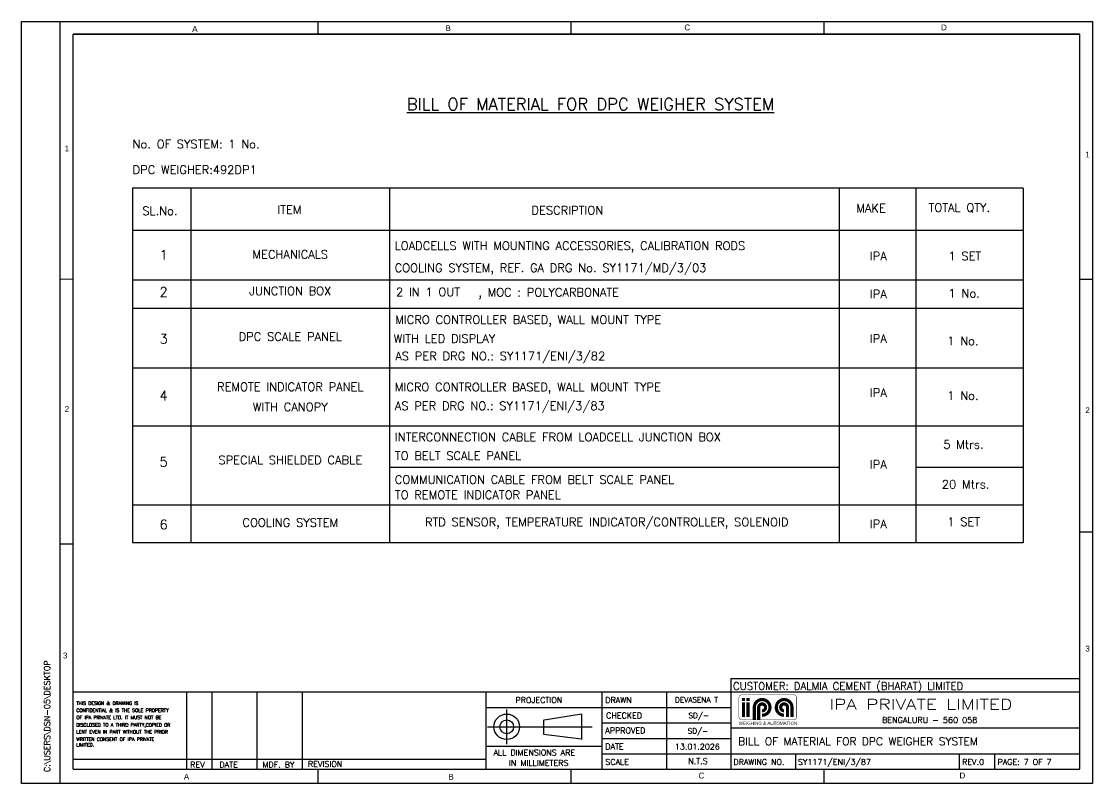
# Model space of a CAD drawing. Header units: inches. Extents: x 784 to 2184505, y 7 to 371504.
# Drawn here: x 1007066 to 1135577, y 102788 to 194290 of the extents above; entities that cross this region are included whole.
import ezdxf
from ezdxf.enums import TextEntityAlignment as Align

# ---------------------------------------------------------------- set-up
doc = ezdxf.new("R2010")
doc.units = ezdxf.units.IN
doc.header["$MEASUREMENT"] = 0
doc.layers.add('Object', color=2, linetype='Continuous', lineweight=30)
doc.layers.add('SHEET', color=10, linetype='Continuous')
doc.styles.add('ROMANC', font='romanc.shx', dxfattribs={"height": 5})
doc.styles.add('ROMAND', font='romand', dxfattribs={"height": 3})
doc.styles.add('ROMANS', font='romans')
doc.styles.add('ROMANT', font='romant', dxfattribs={"width": 1.3, "height": 4})
doc.styles.get("Standard").update_dxf_attribs({"font": 'arial.ttf'})

msp = doc.modelspace()

# ---------------------------------------------------------------- linework, layer by layer
for p, q in [((1020390.5976, 174250.99544, -688898.38366), (1020390.5976, 131681.43061, 1575719.4838)), ((1027408.07887, 174250.99544, -688898.38366), (1027408.07887, 131681.43061, 790953.37817)), ((1051230.8264, 174251.01098, -688898.75342), (1051230.8264, 131681.43061, 1575719.31796)), ((1105190.15938, 174251.03268, -623431.30457), (1105190.15938, 131681.43061, 1568896.09198)), ((1114392.32465, 174250.99544, -688898.38366), (1114392.38095, 131681.43061, 2195164.27485)), ((1127260.6853, 174250.99544, 186470.99339), (1127260.6853, 131681.43061, 792609.63393))]:
    msp.add_line(p, q)
at = {"ltscale": 50}
msp.add_line((1127260.6853, 174250.99544, -643622.90638), (1020390.60049, 174250.99544, -643622.90638), dxfattribs=at)
at = {"color": 0}
for p, q in [((1065293.52776, 107519.95324, 12132.91572), (1065293.52776, 111687.68146, 12132.91572)), ((1074251.53468, 111113.39918, 12132.91572), (1069774.82834, 110394.15244, 12132.91572)), ((1074251.41268, 111139.18754, 12132.91572), (1074251.41268, 108071.23494, 12132.91572)), ((1062994.92143, 109605.21124, 12132.91572), (1075548.48258, 109605.21124, 12132.91572)), ((1069712.09506, 110432.57455, 12132.91572), (1069712.09506, 108733.84345, 12132.91572)), ((1069712.09506, 108733.84345, 12132.91572), (1074251.41268, 108173.90443, 12132.91572))]:
    msp.add_line(p, q, dxfattribs=at)
for radius in [1533.9763, 827.36331]:
    msp.add_circle((1065293.52776, 109605.21124, 12132.91572), radius, dxfattribs=at)
at = {"layer": 'SHEET', "color": 124, "linetype": 'Continuous', "true_color": 0x00a183}
for p, q in [((1011720.43948, 102788.47582, 12132.91572), (1011720.43948, 194269.90309, 12132.91572)), ((1042684.62134, 192748.30624, 12132.91572), (1042684.62134, 194289.66212, 12132.91572)), ((1013268.64858, 192748.30624, 12132.91572), (1134028.95781, 192748.30624, 12132.91572)), ((1013268.64858, 192748.30624, 12132.91572), (1134028.95781, 192748.30624, 12132.91572)), ((1013268.64858, 192748.30624, 12132.91572), (1134028.95781, 192748.30624, 12132.91572)), ((1134028.95781, 192748.30624, 12132.91572), (1013268.64858, 192748.30624, 12132.91572)), ((1013268.64858, 104500.38795, 12132.91572), (1013268.64858, 192748.30624, 12132.91572)), ((1134028.95781, 104500.38795, 12132.91572), (1134028.95781, 192748.30624, 12132.91572)), ((1135567.38619, 132960.8238, 12132.91572), (1134028.95781, 132961.06923, 12132.91572)), ((1092227.31231, 113789.64251, 12132.91572), (1092227.31231, 115406.58465, 12132.91572)), ((1092227.31231, 115406.58465, 12132.91572), (1134028.95781, 115406.58465, 12132.91572)), ((1013268.64858, 113789.64251, 12132.91572), (1134028.95781, 113789.64251, 12132.91572)), ((1013268.64858, 113789.64251, 12132.91572), (1134028.95781, 113789.64251, 12132.91572)), ((1026888.23137, 113789.64251, 12132.91572), (1026888.23137, 104500.38795, 12132.91572)), ((1029959.82026, 104488.31125, 12132.91572), (1029959.82026, 113777.56581, 12132.91572)), ((1035365.95535, 104500.38795, 12132.91572), (1035365.95535, 113789.64251, 12132.91572)), ((1040772.09045, 104500.38795, 12132.91572), (1040772.09045, 113789.64251, 12132.91572)), ((1062811.33954, 104500.38795, 12132.91572), (1062811.33954, 113789.64251, 12132.91572)), ((1076745.22138, 104500.38795, 12132.91572), (1076745.22138, 113789.64251, 12132.91572)), ((1084486.26684, 104500.38795, 12132.91572), (1084486.26684, 113789.64251, 12132.91572)), ((1092227.31231, 104500.38795, 12132.91572), (1092227.31231, 113789.64251, 12132.91572)), ((1062811.33954, 111931.7916, 12132.91572), (1092227.31231, 111931.7916, 12132.91572)), ((1076745.22138, 110073.94069, 12132.91572), (1092227.31231, 110073.94069, 12132.91572)), ((1092227.31231, 109480.92935, 12132.91572), (1134028.95781, 109480.92935, 12132.91572)), ((1076745.22138, 108216.08977, 12132.91572), (1092227.31231, 108216.08977, 12132.91572)), ((1062811.33954, 107287.16432, 12132.91572), (1076745.22138, 107287.16432, 12132.91572)), ((1013268.64858, 105738.95523, 12132.91572), (1062811.33954, 105738.95523, 12132.91572)), ((1076745.22138, 106358.23886, 12132.91572), (1134028.95781, 106358.23886, 12132.91572)), ((1099968.35777, 104500.38795, 12132.91572), (1099968.35777, 106358.23886, 12132.91572)), ((1119596.88511, 104500.38795, 12132.91572), (1119596.88511, 106358.23886, 12132.91572)), ((1123846.72283, 104500.38795, 12132.91572), (1123846.72283, 106358.23886, 12132.91572)), ((1013268.64858, 104500.38795, 12132.91572), (1134028.95781, 104500.38795, 12132.91572)), ((1073029.51956, 102788.47582, 12132.91572), (1073029.51956, 104500.38795, 12132.91572)), ((1103374.41777, 102788.47582, 12132.91572), (1103374.41777, 104500.38795, 12132.91572))]:
    msp.add_line(p, q, dxfattribs=at)
at = {"layer": 'SHEET', "color": 0, "linetype": 'Continuous'}
for p, q in [((1073029.51956, 192748.30624, 12132.91572), (1073029.51956, 194289.66212, 12132.91572)), ((1103374.41777, 192748.30624, 12132.91572), (1103374.41777, 194289.66212, 12132.91572)), ((1007075.8122, 163326.22083, 12132.91572), (1007070.87245, 163326.22162, 12132.91572)), ((1013268.64858, 163325.23288, 12132.91572), (1011720.43948, 163325.47987, 12132.91572)), ((1135572.22715, 163305.72163, 12132.91572), (1134028.95781, 163305.96783, 12132.91572)), ((1007075.8122, 131519.63784, 12132.91572), (1007066.03149, 131519.6394, 12132.91572)), ((1013268.64858, 131518.64989, 12132.91572), (1011720.43948, 131518.89688, 12132.91572)), ((1042684.62134, 102788.47582, 12132.91572), (1042684.62134, 104500.38795, 12132.91572))]:
    msp.add_line(p, q, dxfattribs=at)
at = {"layer": 'SHEET', "color": 7}
for p, q in [((1127260.68775, 169176.67196, -643622.90638), (1020390.60049, 169180.99344, -643622.90638)), ((1127260.69312, 163244.2054, 1862197.40644), (1020390.5976, 163244.2054, 1862197.40644)), ((1127260.69616, 159825.39628, 1862197.40644), (1020390.5976, 159825.39628, 1862197.40644)), ((1127260.69616, 152655.33144, 1862197.40644), (1020390.5976, 152655.33144, 1862197.40644)), ((1127260.70405, 145699.32023, 1862197.40644), (1020390.5976, 145699.32023, 1862197.40644)), ((1105190.15938, 140738.18778, 1862197.40644), (1051230.8264, 140738.18778, 1862197.40644)), ((1127260.70405, 140738.18778, 1862197.40644), (1114392.36723, 140738.18778, 1862197.40644)), ((1127260.70405, 136209.80919, 1334818.57026), (1020390.5976, 136209.80919, 1334818.57026)), ((1127260.70405, 131681.43061, 807439.63447), (1020390.5976, 131681.43061, 807439.63447))]:
    msp.add_line(p, q, dxfattribs=at)
at = {"layer": 'SHEET', "color": 124, "linetype": 'Continuous', "true_color": 0x00a183, "elevation": 12132.91572}
msp.add_lwpolyline([(1135577.1669, 102788.47582), (1007075.8122, 102788.47582), (1007075.8122, 194269.90309), (1135577.1669, 194269.90309)], close=True, dxfattribs=at)
at = {"layer": 'SHEET', "color": 4, "linetype": 'Continuous', "const_width": 45.25582}
msp.add_lwpolyline([(1099700.82796, 113454.00389), (1093522.20201, 113454.00389, 0.4142135624), (1093145.07019, 113076.87208), (1093145.07019, 110802.53052, 0.4142135624), (1093522.20201, 110425.39871), (1099700.82796, 110425.39871, 0.4142135624), (1100077.95978, 110802.53052), (1100077.95978, 113076.87208, 0.4142135624)], format="xyb", close=True, dxfattribs=at)
at = {"layer": 'SHEET', "color": 4, "linetype": 'Continuous', "const_width": 377.13182}
for points in [[(1093707.11654, 112688.03925), (1093707.11654, 113065.17107)], [(1094235.10109, 112688.03925), (1094235.10109, 113065.17107)], [(1093707.11654, 110802.38017), (1093707.11654, 112537.18653)], [(1094235.10109, 110802.38017), (1094235.10109, 112537.18653)], [(1094989.36472, 110425.24835), (1094989.36472, 111933.77562)]]:
    msp.add_lwpolyline(points, dxfattribs=at)
for points in [[(1094989.36472, 111933.77562, -2.4142135624), (1095932.19426, 110990.94608, 0.048516246)], [(1095517.34927, 110425.24835), (1095517.34927, 111933.77562, -2.4142135624), (1095932.19426, 111518.93062, 1.7118172848)], [(1099514.94653, 110802.38017), (1099514.94653, 111933.77562, 2.4142135624), (1098572.11699, 110990.94608, 0.362037375)], [(1098986.96199, 110802.38017), (1098986.96199, 111933.77562, 2.4142135624), (1098572.11699, 111518.93062, 0.3121925891)]]:
    msp.add_lwpolyline(points, format="xyb", dxfattribs=at)

# ---------------------------------------------------------------- texts
at = {"style": 'ROMANC'}
msp.add_text('%%UBILL OF MATERIAL FOR DPC WEIGHER SYSTEM', height=1438.4647619, dxfattribs=at).set_placement((1053298.96701, 183634.68646, 186470.99339))
at = {"color": 0}
for s, height, style, p in [('CUSTOMER: DALMIA CEMENT (BHARAT) LIMITED', 891.4686096, 'ROMAND', (1092439.7226, 114053.89302, 9781.55083)), ('PROJECTION', 696.694092, 'ROMAND', (1066339.18093, 112464.21941, 12132.91572)), ('DRAWN', 696.694092, 'ROMAND', (1077117.26513, 112464.21941, 12132.91572)), ('DEVASENA T', 643.056664, 'ROMAND', (1085474.33566, 112523.43066, 12132.91572)), ('THIS DESIGN & DRAWING IS', 403.693172, 'ROMANC', (1013659.10272, 112231.64423, 12132.91572)), ('CONFIDENTIAL & IS THE SOLE PROPERTY', 403.693172, 'ROMANC', (1013659.10272, 111382.85346, 12132.91572)), ('OF IPA PRIVATE LTD. IT MUST NOT BE ', 403.693172, 'ROMANC', (1013659.10272, 110523.71158, 12132.91572)), ('CHECKED', 696.694092, 'ROMAND', (1077222.3867, 110615.24661, 12132.91572)), ('SD/-', 643.056664, 'ROMAND', (1087096.44871, 110636.68323, 12132.91572)), ('DISCLOSED TO A THIRD PARTY,COPIED OR', 403.693172, 'ROMANC', (1013659.10272, 109633.51638, 12132.91572)), ('APPROVED', 696.694092, 'ROMAND', (1077117.26513, 108809.34927, 12132.91572)), ('SD/-', 643.056664, 'ROMAND', (1086997.77968, 108783.99626, 12132.91572)), ('WRITTEN CONSENT OF IPA PRIVATE ', 403.693172, 'ROMANC', (1013659.10272, 107915.23262, 12132.91572)), ('LENT EVEN IN PART WITHOUT THE PRIOR ', 403.693172, 'ROMANC', (1013659.10272, 108784.72561, 12132.91572)), ('BILL OF MATERIAL FOR DPC WEIGHER SYSTEM', 938.3880101, 'ROMAND', (1093063.22806, 107389.21242, 12015.34748)), ('LIMITED.', 403.693172, 'ROMANC', (1013659.10272, 107244.69967, 12132.91572)), ('ALL DIMENSIONS ARE ', 696.6940917, 'ROMAND', (1063705.03504, 106161.05318, 12132.91572)), ('DATE', 696.694092, 'ROMAND', (1077117.26513, 106895.10573, 12132.91572)), ('13.01.2026', 697.03662, 'ROMAND', (1085469.44423, 106870.51931, 12132.91572)), ('REV', 696.694092, 'ROMAND', (1027311.24501, 104710.48299, 12132.91572)), ('DATE', 696.694092, 'ROMAND', (1030826.42101, 104710.48299, 12132.91572)), ('MDF. BY', 696.694092, 'ROMAND', (1035993.06731, 104710.48299, 12132.91572)), ('REVISION', 696.694092, 'ROMAND', (1041445.92994, 104786.67858, 12132.91572)), ('IN MILLIMETERS', 696.6940917, 'ROMAND', (1065556.53996, 104912.1286, 12132.91572)), ('SCALE', 696.694092, 'ROMAND', (1077117.26513, 105033.57115, 12132.91572)), ('N.T.S', 696.694092, 'ROMAND', (1087075.06009, 105131.93335, 12132.91572)), ('DRAWING NO.', 696.6940917, 'ROMAND', (1092492.806, 105032.81576, 12132.91572)), ('SY1171/ENI/3/87', 696.6940917, 'ROMAND', (1100233.85146, 105032.81576, 12132.91572)), ('REV.0', 696.694092, 'ROMAND', (1119925.57985, 105032.81576, 12132.91572)), ('PAGE: 7 OF 7', 696.6940917, 'ROMAND', (1124175.41757, 105032.81576, 12132.91572))]:
    msp.add_text(s, height=height, dxfattribs=dict(at, style=style)).set_placement(p)
at = {"color": 4, "style": 'ROMANT', "width": 1.3}
msp.add_text('IPA PRIVATE LIMITED', height=1258.2536029, dxfattribs=at).set_placement((1104008.7272, 111672.49081, 424861.84625))
at = {"color": 4, "style": 'ROMAND'}
msp.add_text('BENGALURU - 560 058', height=707.7676516, dxfattribs=at).set_placement((1110313.05018, 110064.65234, 424861.84625))
at = {"layer": 'Object', "color": 7, "insert": (1089389.27015, 110219.53637), "char_height": 385.1902062, "width": 14498.5023624, "attachment_point": 1, "style": 'ROMANS'}
msp.add_mtext('\\pxqc;{\\fArial|b0|i0|c0|p0;\\C4;WEIGHING & AUTOMATION}', dxfattribs=at)
at = {"layer": 'SHEET', "color": 0, "linetype": 'Continuous'}
for s, p in [('A', (1027551.62107, 193027.87012, 12132.91572)), ('B', (1057947.39244, 193124.57717, 12132.91572)), ('C', (1086600.73124, 193221.28444, 12132.91572)), ('D', (1117383.70989, 193221.28444, 12132.91572)), ('1', (1012253.66998, 178679.01395, 12132.91572)), ('1', (1134706.09292, 177952.35082, 12132.91572)), ('2', (1012253.66998, 147406.75106, 12132.91572)), ('2', (1134706.09292, 147270.13033, 12132.91572)), ('3', (1012043.58383, 117813.53564, 12132.91572)), ('3', (1134706.09292, 118647.1194, 12132.91572)), ('C', (1088299.27255, 103405.4061, 12132.91572)), ('D', (1119609.23001, 103405.40566, 12132.91572)), ('A', (1026545.07124, 103261.26125, 12132.91572)), ('B', (1058287.88505, 103261.26125, 12132.91572))]:
    msp.add_text(s, height=696.69409, dxfattribs=at).set_placement(p)
at = {"layer": 'SHEET', "color": 0, "linetype": 'Continuous', "style": 'ROMAND'}
for s, height, p in [('No. OF SYSTEM: 1 No.', 1007.6704026, (1020398.44694, 179059.6499, -508493.84813)), ('DPC WEIGHER:492DP1', 1007.6704026, (1020398.44694, 175985.14528, -508493.84813)), ('MAKE', 1007.670403, (1107226.67889, 171363.22216, -228575.95557)), ('TOTAL QTY.', 1007.670403, (1115902.79709, 171436.70043, -228575.95557)), ('SL.No.', 1007.670403, (1021565.93091, 171042.08822, -643622.90638)), ('ITEM', 1007.670403, (1037774.60392, 171183.8347, -1293312.27062)), ('DESCRIPTION', 1007.6704026, (1068264.36103, 171105.6973, -228575.95557)), ('LOADCELLS WITH MOUNTING ACCESSORIES, CALIBRATION RODS', 1007.6704026, (1051841.15909, 166857.22527, -228575.95557)), ('1', 1141.25132, (1023636.19682, 165690.86552, -643622.90638)), ('IPA', 1007.670403, (1108858.35877, 165610.79523, -228575.95557)), ('1 SET ', 1007.670403, (1118285.84637, 165610.79523, -228575.95557)), ('COOLING SYSTEM, REF. GA DRG No. SY1171/MD/3/03', 1007.6704026, (1051841.15909, 164202.03828, -228575.95557)), ('2', 1141.25132, (1023636.19682, 161237.04955, 1032103.50668)), ('2 IN 1 OUT  ', 1007.6704026, (1052000.61323, 161303.71796, 25201110.78318)), (', MOC : POLYCARBONATE', 1007.6704026, (1061869.55906, 161266.58447, 2277244.35725)), ('IPA', 1007.670403, (1108858.35877, 161062.4277, -228575.95557)), ('1 No.', 1007.670403, (1118285.84637, 161145.71046, -228575.95557)), ('MICRO CONTROLLER BASED, WALL MOUNT TYPE', 1007.6704026, (1051914.19193, 157974.33094, 1447150.45748)), ('3', 1141.25132, (1023636.19682, 155620.53328, 1032103.50668)), ('WITH LED DISPLAY', 1007.6704026, (1051734.59372, 155712.23621, 1447150.45748)), ('IPA', 1007.670403, (1108858.35877, 155714.91099, -228575.95557)), ('1 No.', 1007.670403, (1118145.20064, 155433.79058, 1447150.45748)), ('AS PER DRG NO.: SY1171/ENI/3/82', 1007.6704026, (1051933.88841, 153607.67637, 1447150.45748)), ('MICRO CONTROLLER BASED, WALL MOUNT TYPE', 1007.6704026, (1051867.1625, 149885.69154, 2011576.20798)), ('4', 1141.25132, (1023636.19682, 148798.7139, 1898688.84215)), ('IPA', 1007.670403, (1108858.35877, 149218.8555, -228575.95557)), ('1 No.', 1007.670403, (1118145.20064, 148865.53072, 1447150.45748)), ('AS PER DRG NO.: SY1171/ENI/3/83', 1007.6704026, (1051867.1625, 147638.12853, 2011576.20798)), ('INTERCONNECTION CABLE FROM LOADCELL JUNCTION BOX', 1007.6704026, (1051867.1625, 143890.46302, 2011576.20798)), ('5 Mtrs.', 1007.670403, (1117661.69175, 142989.91763, 1361635.88736)), ('TO BELT SCALE PANEL', 1007.6704026, (1051867.1625, 141642.90001, 2011576.20798)), ('5', 1141.25132, (1023636.19682, 140838.24806, 1898688.84215)), ('IPA', 1007.670403, (1108858.35877, 140603.31054, -228575.95557)), ('COMMUNICATION CABLE FROM BELT SCALE PANEL', 1007.6704026, (1051867.1625, 138778.02071, 2011576.20798)), ('20 Mtrs.', 1007.670403, (1117498.7295, 138212.85603, 1361635.88736)), ('TO REMOTE INDICATOR PANEL', 1007.6704026, (1051867.1625, 136952.84354, 2011576.20798)), ('6', 1141.25132, (1023636.19682, 133323.8549, 1898688.84215)), ('IPA', 1007.670403, (1108858.35877, 133464.63704, -228575.95557)), ('1 SET', 1007.670403, (1118145.20064, 133711.50452, 1447150.45748))]:
    msp.add_text(s, height=height, dxfattribs=at).set_placement(p)
for s, p in [('MECHANICALS', (1039319.45264, 166322.40078, -643622.90638)), ('JUNCTION BOX', (1039319.45264, 161936.54251, 1032103.50668)), ('DPC SCALE PANEL', (1039319.45264, 156446.85483, 1032103.50668)), ('REMOTE INDICATOR PANEL', (1039319.45264, 150417.70956, 1596529.25717)), ('WITH CANOPY', (1039319.45264, 148009.76401, 1596529.25717)), ('SPECIAL SHIELDED CABLE', (1039319.45264, 141632.65831, 1596529.25717)), ('COOLING SYSTEM', (1039319.45264, 134118.26515, 1596529.25717)), ('RTD SENSOR, TEMPERATURE INDICATOR/CONTROLLER, SOLENOID', (1077282.44519, 134118.26515, 1596529.25717))]:
    msp.add_text(s, height=1007.6704026, dxfattribs=at).set_placement(p, align=Align.MIDDLE)
at = {"layer": 'SHEET', "color": 124, "linetype": 'Continuous', "style": 'ROMAND'}
msp.add_text('C:\\USERS\\DSN-05\\DESKTOP', height=704.430188, rotation=90, dxfattribs=at).set_placement((1010495.15447, 104176.97022, 12132.91572))

doc.saveas('drawing.dxf')
